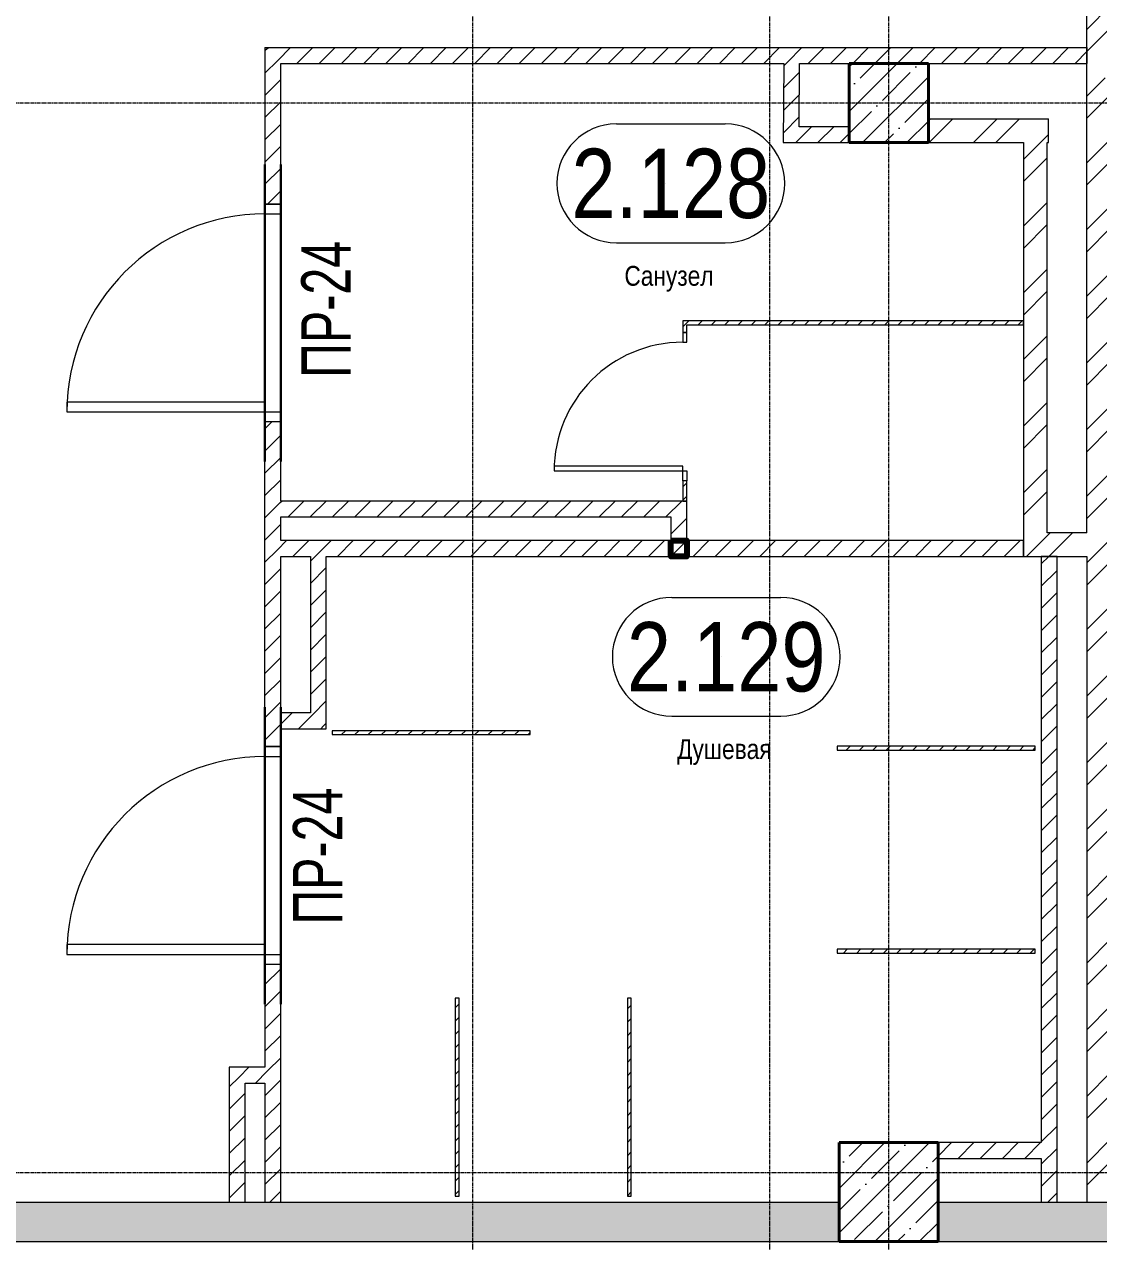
# Model space of a CAD drawing. Header units: millimetres. Extents: x -231292 to 573618, y -153144 to 564035.
# Drawn here: x 70218 to 75643, y 103780 to 109927 of the extents above; entities that cross this region are included whole.
import ezdxf
from ezdxf.enums import TextEntityAlignment as Align

# ---------------------------------------------------------------- set-up
doc = ezdxf.new("R2010")
doc.units = ezdxf.units.MM
doc.linetypes.add('CENTER2', pattern=[28.575, 19.05, -3.175, 3.175, -3.175])
doc.linetypes.add('HIDDEN2', pattern=[4.7625, 3.175, -1.5875])
doc.layers.get('0').update_dxf_attribs({"color": 250})
doc.layers.get('Defpoints').update_dxf_attribs({"color": 250})
for name, color, linetype, lineweight in [('АР_Area', 250, 'Continuous', 5), ('АР_Двери', 250, 'Continuous', 9), ('АР_Колонны', 250, 'Continuous', 35), ('АР_Стены ГКЛ', 250, 'Continuous', 15), ('АР_Стены ЖБ', 250, 'Continuous', 35), ('АР_Стены кирпич', 250, 'Continuous', 20), ('АР_Стены ПЕНОблок', 250, 'Continuous', 20), ('АР_Штриховка', 250, 'Continuous', 0), ('Двери кабины', 250, 'Continuous', 0), ('КМ_Фахверки', 250, 'Continuous', 80), ('РД_Оси_100', 250, 'Continuous', 0)]:
    doc.layers.add(name, color=color, linetype=linetype, lineweight=lineweight)
doc.layers.add('РД_Перемычка инж проемов', color=250, linetype='Continuous')
doc.layers.add('РД_Проем', color=250, linetype='Continuous', lineweight=0, plot=False)
doc.layers.add('РД_проем_инж перемыч_подсчет', color=250, linetype='Continuous', lineweight=30, plot=False)
doc.styles.add('Arial0', font='arial.ttf')
doc.styles.add('style1', font='ARIALN.TTF')
doc.styles.add('ккк', font='isocpeur.ttf', dxfattribs={"width": 0.85, "oblique": 15})
pattern_1 = [(45, (8883.4, 13229.69), (-56.1266, 56.1266), [])]
pattern_2 = [(45, (8883.4, 13229.69), (-112.2532, 112.2532), []), (45, (8995.66, 13229.69), (-112.2532, 112.2532), [198.4375, -39.6875, 0, -39.6875])]
pattern_3 = [(45, (8883.4, 13229.69), (-56.1266, 56.1266), [])]
pattern_4 = [(45, (8883.403, 13229.686), (-33.67596, 33.67596), [])]

# ---------------------------------------------------------------- blocks, each defined once
blk = doc.blocks.new('СОШ_2200_АР_ОСИ_М100_28.05.24')
at = {"layer": 'РД_Оси_100', "linetype": 'CENTER2'}
for p, q in [((63600, -6155), (63600, 139938.679)), ((65100, -6155), (65100, 139938.679)), ((-5954.958, 96300), (119910, 96300)), ((-5954.958, 90900), (119910, 90900))]:
    blk.add_line(p, q, dxfattribs=at)
blk.add_lwpolyline([(65700, -6155), (65700, 139938.679)], dxfattribs=at)
blk = doc.blocks.new('Ф_блок 80')
at = {"layer": 'КМ_Фахверки'}
blk.add_lwpolyline([(0, 0), (80, 0), (80, -80), (0, -80)], close=True, dxfattribs=at)
at = {"layer": 'КМ_Фахверки', "lineweight": 5}
blk.add_lwpolyline([(6, -6), (74, -6), (74, -74), (6, -74)], close=True, dxfattribs=at)
blk = doc.blocks.new('MOK-МаркаПом_овал_ареал')
for p, q in [((-2.75, 3), (2.75, 3)), ((-2.75, -3), (2.75, -3))]:
    blk.add_line(p, q)
for centre, radius, start, end in [((-2.75, 0), 3, 90, 270), ((2.75, 0), 3, 270, 90), ((-3.75, 0), 3.5, 0, 0.00095)]:
    blk.add_arc(centre, radius, start, end)
at = {"color": 0, "style": 'style1'}
blk.add_attdef('АР-ПОМЕЩЕНИЕ:НОМЕР', text='', height=3.5, dxfattribs=at).set_placement((0, 0), align=Align.MIDDLE)
at = {"layer": 'Defpoints', "color": 2, "style": 'style1'}
blk.add_attdef('АР-ПОМЕЩЕНИЕ:НАИМЕНОВАНИЕ', text='', height=1, dxfattribs=at).set_placement((-0.094, -4.814), align=Align.MIDDLE)
blk = doc.blocks.new('MOK-МаркаПеремычки')
at = {"color": 0, "style": 'ккк', "oblique": 15, "width": 0.85}
blk.add_attdef('АР-ПРОЕМ:ПЕРЕМЫЧКА', text='', height=2.5, dxfattribs=at).set_placement((0, 0), align=Align.MIDDLE)

msp = doc.modelspace()

# ---------------------------------------------------------------- hatches: boundary and pattern name
at = {"layer": 'АР_Штриховка', "linetype": 'Continuous', "lineweight": 0}
h = msp.add_hatch(dxfattribs=at)
h.set_pattern_fill('ANSI32', color=256, scale=25, style=0)
h.set_pattern_definition([(45, (8883.4, 13229.69), (-168.3798, 168.3798), []), (45, (8995.66, 13229.69), (-168.3798, 168.3798), [])])
h.paths.add_polyline_path([(75583.403, 109609.686), (75673.403, 109649.686), (75703.403, 109729.686), (75703.403, 113629.686), (75583.403, 113629.686)], flags=0)
h.paths.add_polyline_path([(75703.403, 107239.637), (75613.403, 107279.668), (75583.403, 107239.678), (75583.403, 103979.686), (75703.403, 103979.686)], flags=0)
h.paths.add_polyline_path([(75583.403, 107359.678), (75613.403, 107279.668), (75703.403, 107239.637), (75703.403, 107239.686), (75583.403, 107359.679)], flags=0)
h.paths.add_polyline_path([(75583.403, 107359.678), (75703.403, 107239.686), (75703.403, 109519.686), (75583.403, 109519.686)], flags=0)
h.paths.add_polyline_path([(75583.403, 109519.686), (75703.403, 109519.686), (75703.403, 109609.686), (75673.403, 109649.686), (75583.403, 109609.686)], flags=0)
at = {"layer": 'АР_Штриховка', "linetype": 'Continuous', "lineweight": 0, "ltscale": 0.5}
h = msp.add_hatch(dxfattribs=at)
h.set_pattern_fill('ANSI31', color=256, scale=25, angle=-360, style=0)
h.set_pattern_definition([(45, (8883.4, 13229.69), (-56.1266, 56.1266), [])])
h.paths.add_polyline_path([(71513.403, 109729.686), (71433.403, 109809.686), (71433.403, 109019.251), (71513.403, 109019.251)], flags=0)
h.paths.add_polyline_path([(71513.403, 107919.251), (71433.403, 107919.251), (71433.403, 107439.686), (71493.403, 107466.353), (71513.403, 107519.686)], flags=0)
h.paths.add_polyline_path([(71513.403, 107439.686), (71493.403, 107466.353), (71433.403, 107439.686), (71433.403, 107239.686), (71493.403, 107266.353), (71513.403, 107319.686)], flags=0)
h.paths.add_polyline_path([(71513.403, 107239.686), (71493.403, 107266.353), (71433.403, 107239.686), (71433.403, 106279.493), (71513.403, 106279.493)], flags=0)
h.paths.add_polyline_path([(71513.403, 105179.493), (71433.403, 105179.493), (71433.403, 104660.253), (71453.403, 104633.587), (71513.403, 104660.253)], flags=0)
h.paths.add_polyline_path([(71513.403, 104660.253), (71453.403, 104633.587), (71433.403, 104580.253), (71433.403, 103979.686), (71513.403, 103979.686)], flags=0)
h = msp.add_hatch(dxfattribs=at)
h.set_pattern_fill('ANSI31', color=256, scale=25, angle=-360, style=0)
h.set_pattern_definition(pattern_1)
h.paths.add_polyline_path([(75585.212, 109729.686), (75585.212, 109809.686), (74133.612, 109809.686), (74106.63, 109749.686), (74133.192, 109729.686)], flags=0)
h.paths.add_polyline_path([(74053.19, 109729.686), (74106.63, 109749.686), (74133.612, 109809.686), (71433.403, 109809.686), (71513.403, 109729.686)], flags=0)
h = msp.add_hatch(dxfattribs=at)
h.set_pattern_fill('ANSI31', color=256, scale=25, style=0)
h.set_pattern_definition([(45, (8883.4, 13229.69), (-56.1266, 56.1266), [])])
h.paths.add_polyline_path([(74051.089, 109329.686), (74131.51, 109409.686), (74133.192, 109729.686), (74106.63, 109749.686), (74053.19, 109729.686)], flags=0)
at = {"layer": 'АР_Штриховка', "linetype": 'Continuous', "lineweight": 5}
h = msp.add_hatch(dxfattribs=at)
h.set_pattern_fill('ANSI35', color=256, scale=25, style=0)
h.set_pattern_definition(pattern_2)
h.paths.add_polyline_path([(74383.403, 109329.686), (74783.403, 109329.686), (74783.403, 109729.686), (74383.403, 109729.686)], flags=0)
at = {"layer": 'АР_Штриховка', "linetype": 'Continuous', "lineweight": 0}
h = msp.add_hatch(dxfattribs=at)
h.set_pattern_fill('ANSI32', color=256, scale=25, angle=-360, style=0)
h.set_pattern_definition([(45, (8883.4, 13229.69), (-168.3798, 168.3798), []), (45, (8995.66, 13229.69), (-168.3798, 168.3798), [])])
h.paths.add_polyline_path([(74783.44, 109449.686), (74783.403, 109329.686), (75263.623, 109329.536), (75303.634, 109359.523), (75263.66, 109449.536)], flags=0)
h.paths.add_polyline_path([(75263.66, 109449.536), (75303.634, 109359.523), (75383.623, 109329.498), (75390.007, 109329.496), (75390.045, 109449.496)], flags=0)
at = {"layer": 'АР_Штриховка', "linetype": 'Continuous', "lineweight": 0, "ltscale": 0.5}
h = msp.add_hatch(dxfattribs=at)
h.set_pattern_fill('ANSI31', color=256, scale=25, angle=-360, style=0)
h.set_pattern_definition(pattern_3)
h.paths.add_polyline_path([(74383.403, 109329.686), (74383.403, 109409.686), (74131.51, 109409.686), (74051.089, 109329.686)], flags=0)
at = {"layer": 'АР_Штриховка', "linetype": 'Continuous', "lineweight": 0}
h = msp.add_hatch(dxfattribs=at)
h.set_pattern_fill('ANSI32', color=256, scale=25, angle=-360, style=0)
h.set_pattern_definition([(45, (8883.4, 13229.69), (-168.3798, 168.3798), []), (45, (8995.66, 13229.69), (-168.3798, 168.3798), [])])
h.paths.add_polyline_path([(75383.623, 109329.498), (75303.634, 109359.523), (75263.623, 109329.536), (75263.403, 107239.784), (75383.415, 107359.744)], flags=0)
h = msp.add_hatch(dxfattribs=at)
h.set_pattern_fill('ANSI31', color=256, scale=15, angle=-360, style=0)
h.set_pattern_definition([(45, (8883.403, 13229.686), (-33.67596, 33.67596), [])])
h.paths.add_polyline_path([(73543.403, 108429.804), (73563.403, 108409.801), (75263.241, 108409.485), (75263.244, 108429.485)], flags=0)
h = msp.add_hatch(dxfattribs=at)
h.set_pattern_fill('ANSI31', color=256, scale=15, style=0)
h.set_pattern_definition([(45, (8883.403, 13229.686), (-33.67596, 33.67596), [])])
h.paths.add_polyline_path([(73543.403, 107519.686), (73563.403, 107519.686), (73563.403, 107621.411), (73543.403, 107621.411)], flags=0)
h.paths.add_polyline_path([(73543.403, 108371.411), (73563.403, 108371.411), (73563.403, 108409.801), (73543.403, 108429.804)], flags=0)
at = {"layer": 'АР_Штриховка', "linetype": 'Continuous', "lineweight": 0, "ltscale": 0.5}
h = msp.add_hatch(dxfattribs=at)
h.set_pattern_fill('ANSI31', color=256, scale=25, angle=-360, style=0)
h.set_pattern_definition([(45, (8883.4, 13229.69), (-56.1266, 56.1266), [])])
h.paths.add_polyline_path([(71513.403, 107519.686), (71493.403, 107466.353), (71513.403, 107439.686), (73483.403, 107439.686), (73563.403, 107519.686)], flags=0)
h = msp.add_hatch(dxfattribs=at)
h.set_pattern_fill('ANSI31', color=256, scale=25, angle=-360, style=0)
h.set_pattern_definition(pattern_3)
h.paths.add_polyline_path([(73563.403, 107519.686), (73483.403, 107439.686), (73483.403, 107319.686), (73563.403, 107319.686)], flags=0)
at = {"layer": 'АР_Штриховка', "linetype": 'Continuous', "lineweight": 0}
h = msp.add_hatch(dxfattribs=at)
h.set_pattern_fill('ANSI32', color=256, scale=25, angle=-360, style=0)
h.set_pattern_definition([(45, (8883.4, 13229.69), (-168.3798, 168.3798), []), (45, (8995.66, 13229.69), (-168.3798, 168.3798), [])])
h.paths.add_polyline_path([(75383.415, 107359.744), (75263.403, 107239.784), (75583.403, 107239.678), (75613.403, 107279.668), (75583.403, 107359.678)], flags=0)
at = {"layer": 'АР_Штриховка', "linetype": 'Continuous', "lineweight": 0, "ltscale": 0.5}
h = msp.add_hatch(dxfattribs=at)
h.set_pattern_fill('ANSI31', color=256, scale=25, angle=-360, style=0)
h.set_pattern_definition([(45, (8883.4, 13229.69), (-56.1266, 56.1266), [])])
h.paths.add_polyline_path([(71513.403, 107319.686), (71493.403, 107266.353), (71513.403, 107239.686), (71663.364, 107239.686), (71690.031, 107259.686), (71663.364, 107319.686)], flags=0)
h.paths.add_polyline_path([(71663.364, 107319.686), (71690.031, 107259.686), (71743.364, 107239.686), (75263.403, 107239.686), (75263.403, 107319.686)], flags=0)
h = msp.add_hatch(dxfattribs=at)
h.set_pattern_fill('ANSI31', color=256, scale=25, angle=-360, style=0)
h.set_pattern_definition(pattern_3)
h.paths.add_polyline_path([(71743.364, 107239.686), (71690.031, 107259.686), (71663.364, 107239.686), (71663.364, 106449.922), (71743.364, 106369.922)], flags=0)
h = msp.add_hatch(dxfattribs=at)
h.set_pattern_fill('ANSI31', color=256, scale=25, angle=-360, style=0)
h.set_pattern_definition(pattern_3)
h.paths.add_polyline_path([(75433.403, 107239.753), (75353.403, 107239.753), (75353.403, 104279.686), (75373.403, 104226.353), (75433.403, 104199.686)], flags=0)
h.paths.add_polyline_path([(75433.403, 104199.686), (75373.403, 104226.353), (75353.403, 104199.686), (75353.403, 103979.686), (75433.403, 103979.686)], flags=0)
h = msp.add_hatch(dxfattribs=at)
h.set_pattern_fill('ANSI31', color=256, scale=25, angle=-360, style=0)
h.set_pattern_definition([(45, (8883.4, 13229.69), (-56.1266, 56.1266), [])])
h.paths.add_polyline_path([(71743.364, 106369.922), (71663.364, 106449.922), (71513.403, 106449.922), (71513.403, 106369.922)], flags=0)
at = {"layer": 'АР_Штриховка', "linetype": 'Continuous', "lineweight": 0}
h = msp.add_hatch(dxfattribs=at)
h.set_pattern_fill('ANSI31', color=256, scale=15, style=0)
h.set_pattern_definition([(45, (8883.403, 13229.686), (-33.67596, 33.67596), [])])
h.paths.add_polyline_path([(71773.364, 106359.922), (71773.364, 106339.922), (72773.364, 106339.922), (72773.364, 106359.922)], flags=0)
h = msp.add_hatch(dxfattribs=at)
h.set_pattern_fill('ANSI31', color=256, scale=15, style=0)
h.set_pattern_definition(pattern_4)
h.paths.add_polyline_path([(74323.403, 106282.237), (74323.403, 106262.237), (75323.403, 106262.237), (75323.403, 106282.237)], flags=0)
h = msp.add_hatch(dxfattribs=at)
h.set_pattern_fill('ANSI31', color=256, scale=15, style=0)
h.set_pattern_definition([(45, (8883.403, 13229.686), (-33.67596, 33.67596), [])])
h.paths.add_polyline_path([(75323.403, 105237.203), (75323.403, 105257.203), (74323.403, 105257.203), (74323.403, 105237.203)], flags=0)
h = msp.add_hatch(dxfattribs=at)
h.set_pattern_fill('ANSI31', color=256, scale=15, style=0)
h.set_pattern_definition([(45, (8883.403, 13229.686), (-33.67596, 33.67596), [])])
h.paths.add_polyline_path([(72393.403, 104009.686), (72413.403, 104009.686), (72413.403, 105009.689), (72393.403, 105009.689)], flags=0)
h = msp.add_hatch(dxfattribs=at)
h.set_pattern_fill('ANSI31', color=256, scale=15, style=0)
h.set_pattern_definition(pattern_4)
h.paths.add_polyline_path([(73263.403, 104009.686), (73283.403, 104009.686), (73283.403, 105009.689), (73263.403, 105009.689)], flags=0)
at = {"layer": 'АР_Штриховка', "linetype": 'Continuous', "lineweight": 0, "ltscale": 0.5}
h = msp.add_hatch(dxfattribs=at)
h.set_pattern_fill('ANSI31', color=256, scale=25, angle=-360, style=0)
h.set_pattern_definition(pattern_1)
h.paths.add_polyline_path([(71333.403, 104580.253), (71253.403, 104660.253), (71253.403, 103979.686), (71333.403, 103979.686)], flags=0)
h = msp.add_hatch(dxfattribs=at)
h.set_pattern_fill('ANSI31', color=256, scale=25, angle=-360, style=0)
h.set_pattern_definition([(45, (8883.4, 13229.69), (-56.1266, 56.1266), [])])
h.paths.add_polyline_path([(71433.403, 104580.253), (71453.403, 104633.587), (71433.403, 104660.253), (71253.403, 104660.253), (71333.403, 104580.253)], flags=0)
at = {"layer": 'АР_Штриховка', "linetype": 'Continuous', "lineweight": 5}
h = msp.add_hatch(dxfattribs=at)
h.set_pattern_fill('ANSI35', color=256, scale=25, style=0)
h.set_pattern_definition(pattern_2)
h.paths.add_polyline_path([(74333.403, 103779.686), (74833.403, 103779.686), (74833.403, 104279.686), (74333.403, 104279.686)], flags=0)
at = {"layer": 'АР_Штриховка', "linetype": 'Continuous', "lineweight": 0, "ltscale": 0.5}
h = msp.add_hatch(dxfattribs=at)
h.set_pattern_fill('ANSI31', color=256, scale=25, angle=-360, style=0)
h.set_pattern_definition([(45, (8883.4, 13229.69), (-56.1266, 56.1266), [])])
h.paths.add_polyline_path([(74833.403, 104279.686), (74833.403, 104199.686), (75353.403, 104199.686), (75373.403, 104226.353), (75353.403, 104279.686)], flags=0)
at = {"layer": 'АР_Штриховка', "linetype": 'Continuous', "lineweight": 0}
h = msp.add_hatch(dxfattribs=at)
h.set_pattern_fill('AR-CONC', color=256, angle=-315, style=0)
h.set_pattern_definition([(95, (8883.4, 13229.69), (140.09465, 117.55338), [19.05, -209.55]), (40, (8883.4, 13229.69), (-160.01845, 110.17673), [15.24, -167.64058]), (145.45144, (8895.08, 13239.48), (-19.9238, 227.7301), [16.19, -178.09024]), (91.1842, (8847.48, 13265.6), (221.41024, 161.9534), [28.575, -314.325]), (141.63556, (8865.93, 13279.1), (-7.0866, 342.82676), [24.285, -267.1356]), (36.18415, (8847.48, 13265.6), (-7.0866, 342.82676), [22.86, -251.4597]), (66, (8874.42, 13274.59), (179.51998, 34.89515), [19.05, -209.55]), (11, (8874.42, 13274.59), (-86.53993, 173.9412), [15.24, -167.64]), (116.45145, (8889.38, 13277.5), (92.98005, 208.83634), [16.19, -178.08994]), (82.5, (8883.4, 13229.686), (-57.60547, 61.973414), [0, -165.608, 0, -170.18, 0, -168.275]), (52.5, (8883.4, 13229.69), (-23.58973, 118.087), [0, -97.028, 0, -161.798, 0, -64.135]), (12.5, (8843.35, 13189.634), (99.927863, 91.826196), [0, -63.5, 0, -198.12, 0, -262.89]), (2.5, (8825.39, 13171.67), (86.7639, 122.72239), [0, -82.55, 0, -131.572, 0, -186.69])])
h.paths.add_polyline_path([(74333.399, 103779.686), (74333.399, 103979.686), (71433.403, 103979.686), (71433.403, 103779.686)], flags=0)
h.paths.add_polyline_path([(70003.403, 103779.686), (70003.403, 103979.686), (67633.403, 103979.686), (67633.403, 103779.686)], flags=0)
h.paths.add_polyline_path([(71433.403, 103779.686), (71433.403, 103979.686), (71253.403, 103979.686), (71253.403, 103779.686)], flags=0)
h.paths.add_polyline_path([(71253.403, 103779.686), (71253.403, 103979.686), (70003.403, 103979.686), (70003.403, 103779.686)], flags=0)
h = msp.add_hatch(dxfattribs=at)
h.set_pattern_fill('AR-CONC', color=256, angle=-315, style=0)
h.set_pattern_definition([(95, (8883.4, 13229.69), (140.09465, 117.55338), [19.05, -209.55]), (40, (8883.4, 13229.69), (-160.01845, 110.17673), [15.24, -167.64058]), (145.45144, (8895.08, 13239.48), (-19.9238, 227.7301), [16.19, -178.09024]), (91.1842, (8847.48, 13265.6), (221.41024, 161.9534), [28.575, -314.325]), (141.63556, (8865.93, 13279.1), (-7.0866, 342.82676), [24.285, -267.1356]), (36.18415, (8847.48, 13265.6), (-7.0866, 342.82676), [22.86, -251.4597]), (66, (8874.42, 13274.59), (179.51998, 34.89515), [19.05, -209.55]), (11, (8874.42, 13274.59), (-86.53993, 173.9412), [15.24, -167.64]), (116.45145, (8889.38, 13277.5), (92.98005, 208.83634), [16.19, -178.08994]), (82.5, (8883.4, 13229.686), (-57.60547, 61.973414), [0, -165.608, 0, -170.18, 0, -168.275]), (52.5, (8883.4, 13229.69), (-23.58973, 118.087), [0, -97.028, 0, -161.798, 0, -64.135]), (12.5, (8843.35, 13189.634), (99.927863, 91.826196), [0, -63.5, 0, -198.12, 0, -262.89]), (2.5, (8825.39, 13171.67), (86.7639, 122.72239), [0, -82.55, 0, -131.572, 0, -186.69])])
h.paths.add_polyline_path([(75703.403, 103779.686), (75703.403, 103979.686), (75353.403, 103979.686), (75353.403, 103779.686)], flags=0)
h.paths.add_polyline_path([(75353.403, 103779.686), (75353.403, 103979.686), (74833.403, 103979.686), (74833.403, 103779.686)], flags=0)
h.paths.add_polyline_path([(79433.403, 103779.686), (79433.403, 103979.686), (79253.403, 103979.686), (79253.403, 103779.686)], flags=0)
h.paths.add_polyline_path([(79253.403, 103779.686), (79253.403, 103979.686), (75703.403, 103979.686), (75703.403, 103779.686)], flags=0)

# ---------------------------------------------------------------- linework, layer by layer
at = {"layer": 'АР_Двери', "linetype": 'Continuous', "lineweight": 9}
for points in [[(71513.403, 108969.251), (71513.403, 109019.251), (71433.403, 109019.251), (71433.403, 108969.251)], [(71433.403, 107969.251), (71433.403, 108019.251), (70433.403, 108019.251), (70433.403, 107969.251)], [(71513.403, 107969.251), (71513.403, 107919.251), (71433.403, 107919.251), (71433.403, 107969.251)], [(71513.403, 106229.493), (71513.403, 106279.493), (71433.403, 106279.493), (71433.403, 106229.493)], [(71433.403, 105229.493), (71433.403, 105279.493), (70433.403, 105279.493), (70433.403, 105229.493)], [(71513.403, 105229.493), (71513.403, 105179.493), (71433.403, 105179.493), (71433.403, 105229.493)]]:
    msp.add_lwpolyline(points, close=True, dxfattribs=at)
for centre in [(71433.403, 107969.251), (71433.403, 105229.493)]:
    msp.add_arc(centre, 1000, 90, 180, dxfattribs=at)
at = {"layer": 'АР_Колонны', "linetype": 'HIDDEN2', "lineweight": 25}
for p, q in [((74383.403, 109729.686), (74783.403, 109729.686)), ((74383.403, 109329.686), (74383.403, 109729.686)), ((74783.403, 109729.686), (74783.403, 109329.686)), ((74783.403, 109329.686), (74383.403, 109329.686)), ((74333.403, 104279.686), (74833.403, 104279.686)), ((74333.403, 103779.686), (74333.403, 104279.686)), ((74833.403, 104279.686), (74833.403, 103779.686)), ((74833.403, 103779.686), (74333.403, 103779.686))]:
    msp.add_line(p, q, dxfattribs=at)
at = {"layer": 'АР_Колонны', "linetype": 'Continuous', "lineweight": 35}
for p, q in [((74383.403, 109729.686), (74783.403, 109729.686)), ((74383.403, 109329.686), (74383.403, 109729.686)), ((74783.403, 109329.686), (74783.403, 109729.686)), ((74383.403, 109329.686), (74783.403, 109329.686)), ((74333.403, 104279.686), (74833.403, 104279.686)), ((74333.403, 103779.686), (74333.403, 104279.686)), ((74833.403, 103779.686), (74833.403, 104279.686)), ((74333.403, 103779.686), (74833.403, 103779.686))]:
    msp.add_line(p, q, dxfattribs=at)
at = {"layer": 'АР_Стены ГКЛ', "linetype": 'Continuous', "lineweight": 15}
for p, q in [((75263.244, 108429.485), (73543.403, 108429.804)), ((73543.403, 108429.804), (73543.403, 108371.411)), ((73563.403, 108409.801), (75263.241, 108409.485)), ((73563.403, 108371.411), (73563.403, 108409.801)), ((75263.241, 108409.485), (75263.244, 108429.485)), ((73543.403, 108371.411), (73563.403, 108371.411)), ((73563.403, 107621.411), (73543.403, 107621.411)), ((73543.403, 107621.411), (73543.403, 107519.686)), ((73563.403, 107519.686), (73563.403, 107621.411)), ((73543.403, 107519.686), (73563.403, 107519.686)), ((71773.364, 106359.922), (71773.364, 106339.922)), ((72773.364, 106359.922), (71773.364, 106359.922)), ((72773.364, 106339.922), (72773.364, 106359.922)), ((71773.364, 106339.922), (72773.364, 106339.922)), ((74323.403, 106282.237), (74323.403, 106262.237)), ((75323.403, 106282.237), (74323.403, 106282.237)), ((74323.403, 106262.237), (75323.403, 106262.237)), ((75323.403, 106262.237), (75323.403, 106282.237)), ((75323.403, 105257.203), (74323.403, 105257.203)), ((74323.403, 105257.203), (74323.403, 105237.203)), ((75323.403, 105237.203), (75323.403, 105257.203)), ((74323.403, 105237.203), (75323.403, 105237.203)), ((72413.403, 105009.689), (72393.403, 105009.689)), ((72393.403, 105009.689), (72393.403, 104009.686)), ((72413.403, 104009.686), (72413.403, 105009.689)), ((73283.403, 105009.689), (73263.403, 105009.689)), ((73263.403, 105009.689), (73263.403, 104009.686)), ((73283.403, 104009.686), (73283.403, 105009.689)), ((72393.403, 104009.686), (72413.403, 104009.686)), ((73263.403, 104009.686), (73283.403, 104009.686))]:
    msp.add_line(p, q, dxfattribs=at)
at = {"layer": 'АР_Стены ЖБ', "linetype": 'Continuous', "lineweight": 40}
for p, q in [((74783.403, 109729.686), (74383.403, 109729.686)), ((74383.403, 109729.686), (74383.403, 109329.686)), ((74783.403, 109329.686), (74783.403, 109729.686)), ((74383.403, 109329.686), (74783.403, 109329.686)), ((74833.403, 104279.686), (74333.403, 104279.686)), ((74333.403, 104279.686), (74333.403, 103779.686)), ((74833.403, 103779.686), (74833.403, 104279.686)), ((74333.403, 103779.686), (74833.403, 103779.686))]:
    msp.add_line(p, q, dxfattribs=at)
at = {"layer": 'АР_Стены кирпич', "linetype": 'Continuous', "lineweight": 20}
for p, q in [((75583.403, 107359.678), (75583.403, 113629.686)), ((74783.44, 109449.686), (74783.403, 109329.686)), ((74783.44, 109449.686), (75390.045, 109449.496)), ((75390.007, 109329.496), (75390.045, 109449.496)), ((74783.403, 109329.686), (75263.623, 109329.536)), ((75263.623, 109329.536), (75263.403, 107239.784)), ((75383.415, 107359.744), (75383.623, 109329.498)), ((75383.623, 109329.498), (75390.007, 109329.496)), ((75583.403, 107359.678), (75383.415, 107359.744)), ((75263.403, 107239.784), (75583.403, 107239.678)), ((75583.403, 107239.678), (75583.403, 103979.686)), ((75583.403, 103979.686), (75703.403, 103979.686))]:
    msp.add_line(p, q, dxfattribs=at)
at = {"layer": 'АР_Стены ПЕНОблок', "linetype": 'Continuous', "lineweight": 20}
for p, q in [((71433.403, 109809.686), (71433.403, 109019.251)), ((71433.403, 109809.686), (75585.212, 109809.686)), ((75585.212, 109729.686), (75585.212, 109809.686)), ((71513.403, 109019.251), (71513.403, 109729.686)), ((71513.403, 109729.686), (74053.19, 109729.686)), ((74053.19, 109729.686), (74051.089, 109329.686)), ((74131.51, 109409.686), (74133.192, 109729.686)), ((74133.192, 109729.686), (75585.212, 109729.686)), ((74383.403, 109409.686), (74131.51, 109409.686)), ((74383.403, 109329.686), (74383.403, 109409.686)), ((74051.089, 109329.686), (74383.403, 109329.686)), ((71433.403, 109019.251), (71513.403, 109019.251)), ((71433.403, 106279.493), (71433.403, 107919.251)), ((71513.403, 107919.251), (71433.403, 107919.251)), ((71513.403, 107519.686), (71513.403, 107919.251)), ((73563.403, 107519.686), (71513.403, 107519.686)), ((73563.403, 107319.686), (73563.403, 107519.686)), ((71513.403, 107319.686), (71513.403, 107439.686)), ((71513.403, 107439.686), (73483.403, 107439.686)), ((73483.403, 107439.686), (73483.403, 107319.686)), ((71663.364, 107319.686), (71513.403, 107319.686)), ((75263.403, 107319.686), (71663.364, 107319.686)), ((73483.403, 107319.686), (73563.403, 107319.686)), ((75263.403, 107239.686), (75263.403, 107319.686)), ((71513.403, 106279.493), (71513.403, 107239.686)), ((71513.403, 107239.686), (71663.364, 107239.686)), ((71663.364, 107239.686), (71663.364, 106449.922)), ((71743.364, 107239.686), (75263.403, 107239.686)), ((71743.364, 106369.922), (71743.364, 107239.686)), ((75433.403, 107239.753), (75353.403, 107239.753)), ((75353.403, 107239.753), (75353.403, 104279.686)), ((75433.403, 103979.686), (75433.403, 107239.753)), ((71663.364, 106449.922), (71513.403, 106449.922)), ((71513.403, 106449.922), (71513.403, 106369.922)), ((71513.403, 106369.922), (71743.364, 106369.922)), ((71433.403, 106279.493), (71513.403, 106279.493)), ((71513.403, 105179.493), (71433.403, 105179.493)), ((71433.403, 105179.493), (71433.403, 104660.253)), ((71513.403, 103979.686), (71513.403, 105179.493)), ((71253.403, 104660.253), (71253.403, 103979.686)), ((71433.403, 104660.253), (71253.403, 104660.253)), ((71333.403, 103979.686), (71333.403, 104580.253)), ((71333.403, 104580.253), (71433.403, 104580.253)), ((71433.403, 104580.253), (71433.403, 103979.686)), ((74833.403, 104279.686), (74833.403, 104199.686)), ((75353.403, 104279.686), (74833.403, 104279.686)), ((74833.403, 104199.686), (75353.403, 104199.686)), ((75353.403, 104199.686), (75353.403, 103979.686)), ((67633.403, 103979.686), (74333.399, 103979.686)), ((71253.403, 103979.686), (71333.403, 103979.686)), ((71433.403, 103979.686), (71513.403, 103979.686)), ((74333.399, 103779.686), (74333.399, 103979.686)), ((74833.403, 103979.686), (79433.403, 103979.686)), ((74833.403, 103979.686), (74833.403, 103779.686)), ((75353.403, 103979.686), (75433.403, 103979.686)), ((67633.403, 103779.686), (74333.399, 103779.686)), ((74833.403, 103779.686), (79433.403, 103779.686))]:
    msp.add_line(p, q, dxfattribs=at)
at = {"layer": 'Двери кабины', "linetype": 'Continuous', "lineweight": 0}
for points in [[(73563.403, 108321.411), (73563.403, 108371.411), (73543.403, 108371.411), (73543.403, 108321.411)], [(73543.403, 107671.411), (73543.403, 107696.411), (72893.403, 107696.411), (72893.403, 107671.411)], [(73563.403, 107671.411), (73563.403, 107621.411), (73543.403, 107621.411), (73543.403, 107671.411)]]:
    msp.add_lwpolyline(points, close=True, dxfattribs=at)
msp.add_arc((73543.403, 107671.411), 650, 90, 180, dxfattribs=at)
at = {"layer": 'РД_Проем', "linetype": 'Continuous', "lineweight": 0}
for p, q in [((71433.403, 107919.251), (71433.403, 109019.251)), ((71513.403, 107919.251), (71513.403, 109019.251)), ((71433.403, 105179.493), (71433.403, 106279.493)), ((71513.403, 105179.493), (71513.403, 106279.493))]:
    msp.add_line(p, q, dxfattribs=at)
at = {"layer": 'РД_проем_инж перемыч_подсчет', "linetype": 'Continuous', "lineweight": 30}
for p, q in [((71433.403, 107719.251), (71433.403, 109219.251)), ((71513.403, 107719.251), (71513.403, 109219.251)), ((71433.403, 104979.493), (71433.403, 106479.493)), ((71513.403, 104979.493), (71513.403, 106479.493))]:
    msp.add_line(p, q, dxfattribs=at)

# ---------------------------------------------------------------- block references
at = {"layer": 'АР_Area', "linetype": 'Continuous', "lineweight": 5, "xscale": 100, "yscale": 100, "zscale": 100}
for p, values in [((73483.058, 109123.88), {'АР-ПОМЕЩЕНИЕ:НОМЕР': '2.128', 'АР-ПОМЕЩЕНИЕ:НАИМЕНОВАНИЕ': 'Санузел'}), ((73762.699, 106733.174), {'АР-ПОМЕЩЕНИЕ:НОМЕР': '2.129', 'АР-ПОМЕЩЕНИЕ:НАИМЕНОВАНИЕ': 'Душевая'})]:
    msp.add_blockref('MOK-МаркаПом_овал_ареал', p, dxfattribs=at).add_auto_attribs(values)
at = {"layer": 'КМ_Фахверки'}
msp.add_blockref('Ф_блок 80', (73483.403, 107319.686), dxfattribs=at)
at = {"layer": 'РД_Оси_100'}
msp.add_blockref('СОШ_2200_АР_ОСИ_М100_28.05.24', (8883.403, 13229.686), dxfattribs=at)
at = {"layer": 'РД_Перемычка инж проемов', "linetype": 'Continuous', "lineweight": -3}
ref = msp.add_blockref('MOK-МаркаПеремычки', (71739.613, 108487.623, 200), dxfattribs=dict(at, xscale=100, yscale=100, zscale=100, rotation=89.99999999999997))
ref.add_attrib('АР-ПРОЕМ:ПЕРЕМЫЧКА', 'ПР-24', dxfattribs={"layer": '0', "color": 0, "height": 250, "rotation": 90, "style": 'Arial0', "width": 0.7}).set_placement((71739.613, 108487.623, 200), align=Align.MIDDLE)
ref = msp.add_blockref('MOK-МаркаПеремычки', (71697.865, 105726.727, 200), dxfattribs=dict(at, xscale=100, yscale=100, zscale=100, rotation=89.99999999999997))
ref.add_attrib('АР-ПРОЕМ:ПЕРЕМЫЧКА', 'ПР-24', dxfattribs={"layer": '0', "color": 0, "height": 250, "rotation": 90, "style": 'Arial0', "width": 0.7}).set_placement((71697.865, 105726.727, 200), align=Align.MIDDLE)

doc.saveas('drawing.dxf')
